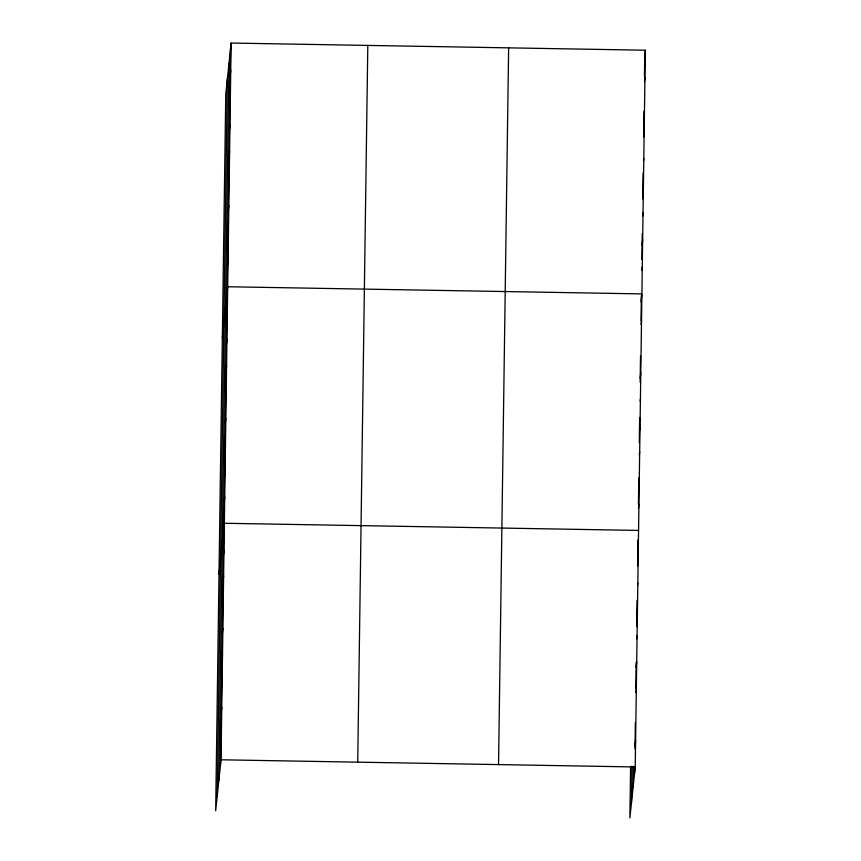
<?xml version="1.0" encoding="UTF-8"?>
<svg xmlns="http://www.w3.org/2000/svg" width="861" height="861" viewBox="0 0 861 861"><rect width="100%" height="100%" fill="white"/><g stroke="black" fill="none" stroke-linecap="round" stroke-linejoin="round"><path stroke-width="1.29" d="M217.252 795.758L227.347 79.018M218.877 780.292L228.972 63.553M220.459 765.268L230.554 48.528M231.125 43.05L225.765 94.043L215.67 810.782L221.029 759.789L231.125 43.05L645.33 50.218L635.235 766.957L629.875 817.95L630.596 766.699M357.724 762.157L367.808 45.418M498.551 764.59L508.636 47.85M631.447 802.926L631.974 766.139M633.083 787.46L633.373 766.43M634.654 772.435L634.729 767.183M634.987 748.79L635.364 722.508M635.838 688.337L636.214 662.055M636.709 626.582L637.086 600.3M637.56 566.14L637.936 539.858M638.432 504.374L638.797 478.092M639.303 442.619L639.648 417.65M640.153 382.176L640.519 355.894M641.025 320.41L641.37 295.517M641.886 259.419L642.241 233.632M642.736 198.816L643.102 173.029M643.974 111.144L643.608 136.931L644.179 131.453M644.458 76.328L644.749 55.696M230.167 75.607L230.748 70.128M229.79 102.685L230.361 97.207M229.403 129.763L229.984 124.285M229.026 156.831L229.596 151.353M228.649 183.91L229.22 178.431M228.262 210.988L228.843 205.51M227.885 238.066L228.456 232.588M227.498 265.145L228.079 259.667M222.332 337.727L227.691 286.745L641.897 293.913M226.744 318.505L227.326 313.027M226.378 344.777L226.96 339.299M226.012 371.059L226.583 365.581M225.636 397.341L226.217 391.863M225.27 423.623L225.84 418.145M224.904 449.905L225.474 444.427M224.527 476.187L225.108 470.709M224.161 502.469L224.732 496.991M219.006 574.255L224.366 523.262L638.561 530.43M223.419 555.022L223.989 549.544M223.053 581.304L223.623 575.826M222.676 607.586L223.257 602.108M222.31 633.868L222.881 628.39M221.934 660.15L222.515 654.672M221.568 686.432L222.149 680.954M221.202 712.704L221.772 707.225M220.825 738.986L221.406 733.507M644.491 58.204L645.33 50.218M644.48 81.677L644.943 77.296M643.565 160.716L643.802 158.521M642.844 191.077L643.415 185.599M642.693 215.971L643.038 212.678M642.08 245.234L642.661 239.756M641.929 270.117L642.274 266.835M641.058 301.888L641.779 295.011M641.068 324.575L641.52 320.195M640.207 378.227L640.788 372.748M640.186 401.226L640.412 399.03M639.465 430.791L640.046 425.312M639.325 454.877L639.669 451.594M638.733 483.355L639.303 477.877M638.475 508.539L638.937 504.159M637.614 562.19L638.195 556.712M637.592 585.189L637.818 582.994M636.882 614.754L637.452 609.276M636.742 638.84L637.086 635.558M636.139 667.318L636.709 661.84M635.881 692.502L636.344 688.122M635.031 746.153L635.601 740.675M221.029 759.789L635.235 766.957"/></g></svg>
